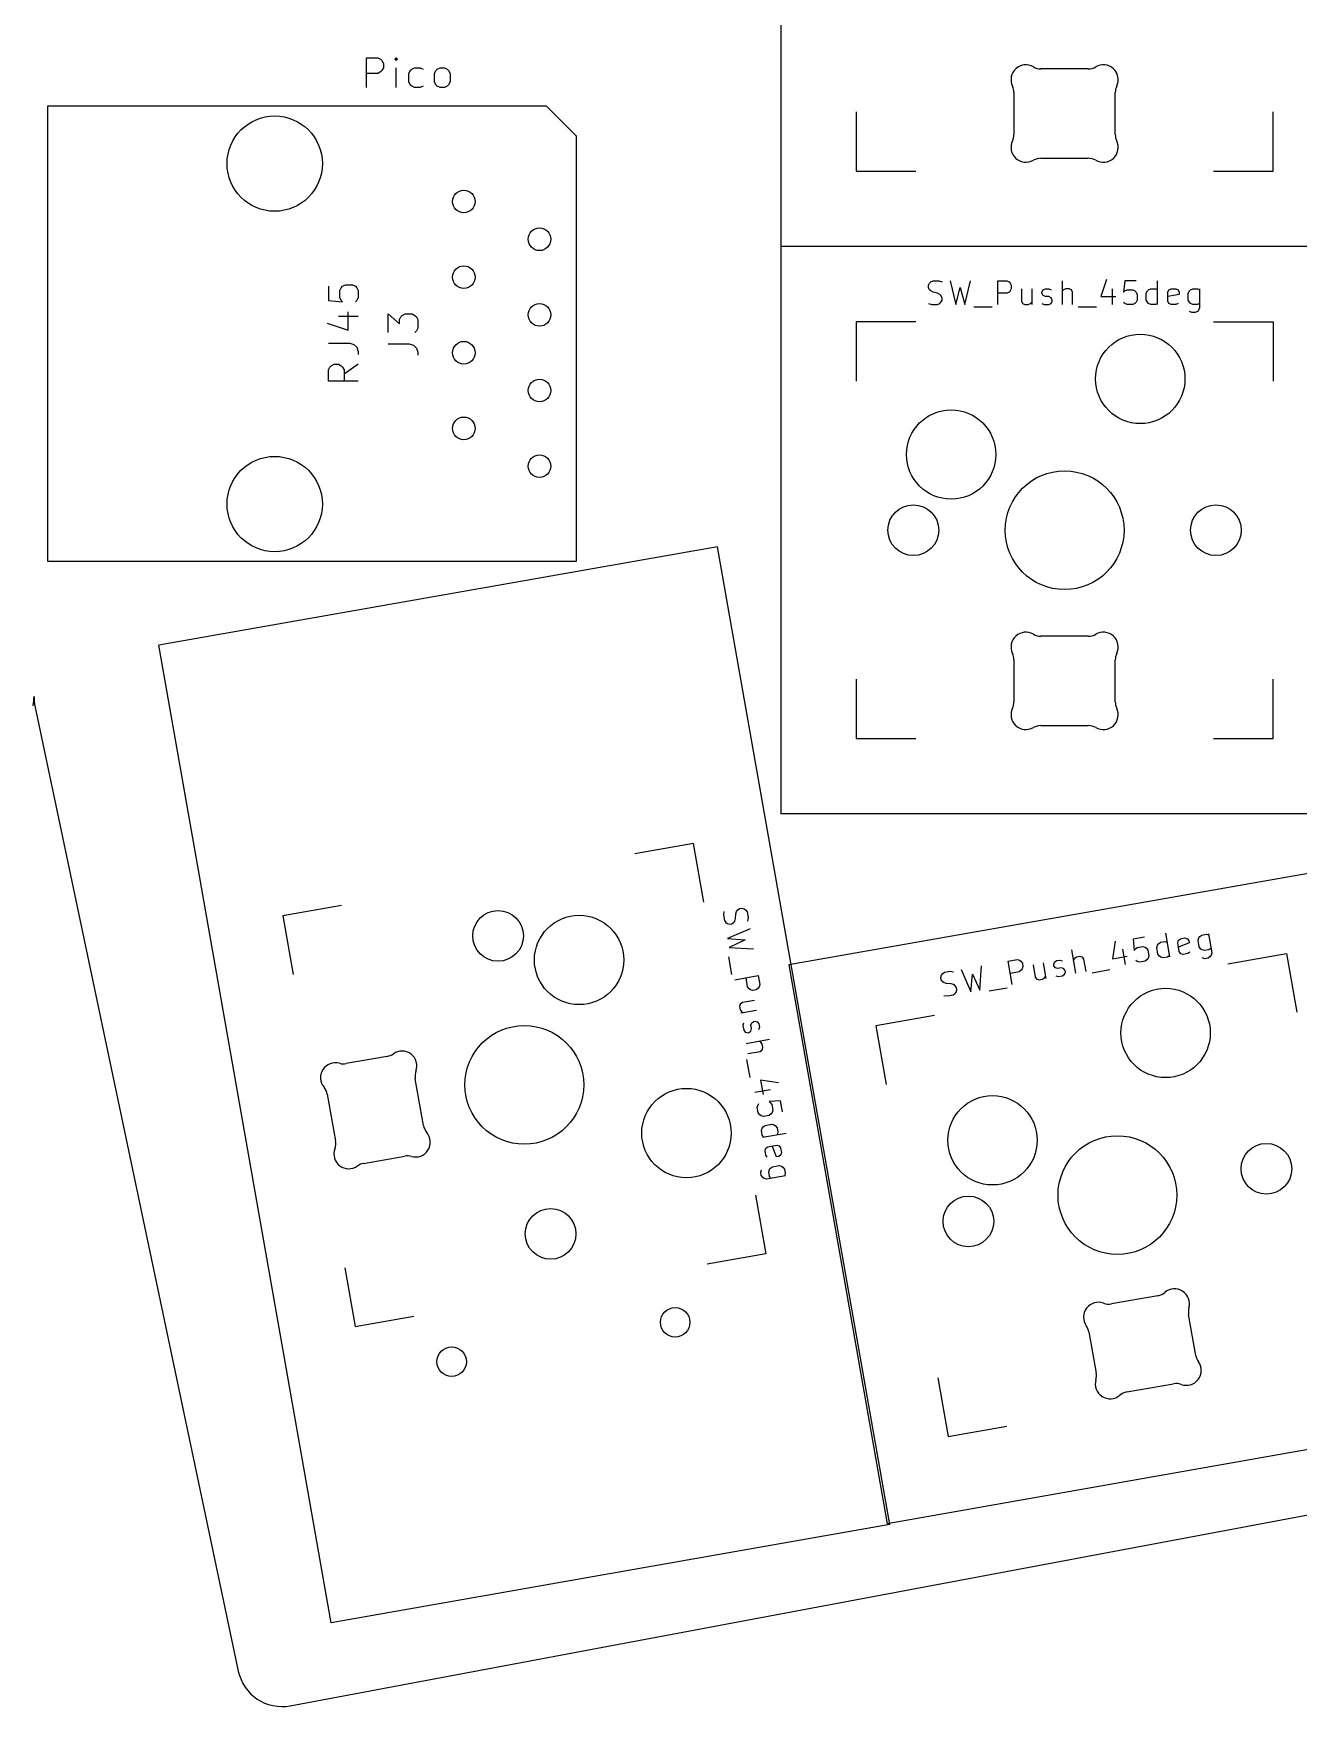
# Model space of a CAD drawing. Extents: x 9 to 292, y -476 to -359.
# Drawn here: x 150.5 to 192.9, y -476.4 to -420.2 of the extents above; entities that cross this region are included whole.
import ezdxf

# ---------------------------------------------------------------- set-up
doc = ezdxf.new("R2010")
doc.units = 0
doc.layers.add('BLACK', color=7, linetype='CONTINUOUS')

msp = doc.modelspace()

# ---------------------------------------------------------------- linework, layer by layer
at = {"layer": 'BLACK', "linetype": 'CONTINUOUS'}
for p, q in [((175.568886, -408.331361), (175.568886, -427.381361)), ((161.646684, -422.04493), (161.646684, -421.04493)), ((161.646684, -421.04493), (162.027636, -421.04493)), ((162.027636, -421.04493), (162.122874, -421.092549)), ((162.122874, -421.092549), (162.170493, -421.140168)), ((162.170493, -421.140168), (162.218112, -421.235406)), ((162.218112, -421.235406), (162.218112, -421.378263)), ((162.646684, -421.04493), (162.599065, -421.092549)), ((162.599065, -421.092549), (162.646684, -421.140168)), ((162.694303, -421.092549), (162.646684, -421.04493)), ((162.646684, -421.04493), (162.646684, -421.140168)), ((162.646684, -421.140168), (162.694303, -421.092549)), ((162.027636, -421.568739), (161.646684, -421.568739)), ((162.122874, -421.52112), (162.027636, -421.568739)), ((162.170493, -421.473501), (162.122874, -421.52112)), ((162.218112, -421.378263), (162.170493, -421.473501)), ((162.646684, -422.04493), (162.646684, -421.378263)), ((163.075255, -421.568739), (163.122874, -421.473501)), ((163.075255, -421.854453), (163.075255, -421.568739)), ((163.122874, -421.949691), (163.075255, -421.854453)), ((163.122874, -421.473501), (163.170493, -421.425882)), ((163.170493, -421.425882), (163.265731, -421.378263)), ((163.265731, -421.378263), (163.456207, -421.378263)), ((163.456207, -421.378263), (163.551445, -421.425882)), ((163.932398, -421.568739), (163.980017, -421.473501)), ((163.932398, -421.854453), (163.932398, -421.568739)), ((163.980017, -421.949691), (163.932398, -421.854453)), ((163.980017, -421.473501), (164.027636, -421.425882)), ((164.027636, -421.425882), (164.122874, -421.378263)), ((164.122874, -421.378263), (164.265731, -421.378263)), ((164.265731, -421.378263), (164.360969, -421.425882)), ((164.360969, -421.425882), (164.408588, -421.473501)), ((164.408588, -421.473501), (164.456207, -421.568739)), ((164.456207, -421.854453), (164.408588, -421.949691)), ((164.456207, -421.568739), (164.456207, -421.854453)), ((185.888337, -421.416362), (184.299433, -421.416362)), ((163.170493, -421.997311), (163.122874, -421.949691)), ((163.265731, -422.04493), (163.170493, -421.997311)), ((163.456207, -422.04493), (163.265731, -422.04493)), ((163.551445, -421.997311), (163.456207, -422.04493)), ((164.027636, -421.997311), (163.980017, -421.949691)), ((164.122874, -422.04493), (164.027636, -421.997311)), ((164.265731, -422.04493), (164.122874, -422.04493)), ((164.360969, -421.997311), (164.265731, -422.04493)), ((164.408588, -421.949691), (164.360969, -421.997311)), ((183.393886, -422.21352), (183.393886, -423.619204)), ((186.793884, -423.619204), (186.793884, -422.21352)), ((150.948885, -422.662612), (167.688885, -422.662612)), ((150.948885, -437.962612), (150.948885, -422.662612)), ((167.688885, -422.662612), (168.688885, -423.662612)), ((178.093886, -422.85636), (178.093886, -424.856361)), ((192.093886, -424.856361), (192.093886, -422.85636)), ((168.688885, -423.662612), (168.688885, -437.962612)), ((184.299432, -424.416361), (185.888337, -424.416361)), ((178.093886, -424.856361), (180.093887, -424.856361)), ((190.093885, -424.856361), (192.093886, -424.856361)), ((175.568885, -427.381362), (175.568885, -446.431362)), ((194.618885, -427.381362), (175.568885, -427.381362)), ((194.618886, -427.381361), (175.568886, -427.381361)), ((180.522454, -428.683538), (180.56055, -428.607347)), ((180.56055, -428.607347), (180.598645, -428.569252)), ((180.598645, -428.569252), (180.674835, -428.531157)), ((180.674835, -428.531157), (180.865312, -428.531157)), ((180.865312, -428.531157), (180.979597, -428.569252)), ((181.246264, -428.531157), (181.43674, -429.331157)), ((181.741502, -429.331157), (181.931979, -428.531157)), ((182.846265, -429.331157), (182.846265, -428.531157)), ((182.846265, -428.531157), (183.151027, -428.531157)), ((183.151027, -428.531157), (183.227217, -428.569252)), ((183.227217, -428.569252), (183.265312, -428.607347)), ((183.265312, -428.607347), (183.303408, -428.683538)), ((185.017694, -429.331157), (185.017694, -428.531157)), ((186.503409, -428.493062), (186.312932, -429.06449)), ((187.112933, -428.531157), (187.074837, -428.912109)), ((187.493885, -428.531157), (187.112933, -428.531157)), ((188.217695, -429.331157), (188.217695, -428.531157)), ((160.373704, -428.717374), (160.373704, -429.193564)), ((160.373704, -429.193564), (160.849894, -429.241183)), ((160.754656, -428.860231), (160.802275, -428.764993)), ((160.754656, -429.098326), (160.754656, -428.860231)), ((160.802275, -429.193564), (160.754656, -429.098326)), ((160.802275, -428.764993), (160.849894, -428.717374)), ((160.849894, -429.241183), (160.802275, -429.193564)), ((160.849894, -428.717374), (160.945132, -428.669755)), ((160.945132, -428.669755), (161.183227, -428.669755)), ((161.183227, -428.669755), (161.278465, -428.717374)), ((161.278465, -428.717374), (161.326085, -428.764993)), ((161.326085, -429.193564), (161.278465, -429.241183)), ((161.326085, -428.764993), (161.373704, -428.860231)), ((161.373704, -429.098326), (161.326085, -429.193564)), ((161.373704, -428.860231), (161.373704, -429.098326)), ((180.522454, -428.759728), (180.522454, -428.683538)), ((180.56055, -428.835919), (180.522454, -428.759728)), ((180.598645, -428.874014), (180.56055, -428.835919)), ((180.674835, -428.912109), (180.598645, -428.874014)), ((180.827216, -428.950204), (180.674835, -428.912109)), ((180.903407, -428.9883), (180.827216, -428.950204)), ((180.941502, -429.026395), (180.903407, -428.9883)), ((180.979597, -429.102585), (180.941502, -429.026395)), ((180.941502, -429.254966), (180.979597, -429.178776)), ((180.979597, -429.178776), (180.979597, -429.102585)), ((181.43674, -429.331157), (181.589121, -428.759728)), ((181.589121, -428.759728), (181.741502, -429.331157)), ((183.151027, -428.950204), (182.846265, -428.950204)), ((183.227217, -428.912109), (183.151027, -428.950204)), ((183.265312, -428.874014), (183.227217, -428.912109)), ((183.303408, -428.797823), (183.265312, -428.874014)), ((183.303408, -428.683538), (183.303408, -428.797823)), ((183.646265, -428.797823), (183.646265, -429.216871)), ((183.989122, -428.797823), (183.989122, -429.331157)), ((184.331979, -428.912109), (184.370075, -428.835919)), ((184.331979, -428.950204), (184.331979, -428.912109)), ((184.370075, -429.026395), (184.331979, -428.950204)), ((184.370075, -428.835919), (184.446265, -428.797823)), ((184.446265, -429.06449), (184.370075, -429.026395)), ((184.446265, -428.797823), (184.560551, -428.797823)), ((184.560551, -429.06449), (184.446265, -429.06449)), ((184.560551, -428.797823), (184.636741, -428.835919)), ((184.636741, -429.102585), (184.560551, -429.06449)), ((184.674837, -429.178776), (184.636741, -429.102585)), ((184.674837, -429.216871), (184.674837, -429.178776)), ((185.055789, -428.835919), (185.017694, -428.874014)), ((185.131979, -428.797823), (185.055789, -428.835919)), ((185.246265, -428.797823), (185.131979, -428.797823)), ((185.322456, -428.835919), (185.246265, -428.797823)), ((185.360551, -428.912109), (185.322456, -428.835919)), ((185.360551, -429.331157), (185.360551, -428.912109)), ((186.312932, -429.06449), (186.808171, -429.06449)), ((186.693885, -428.797823), (186.693885, -429.331157)), ((187.074837, -428.912109), (187.112933, -428.874014)), ((187.112933, -428.874014), (187.189123, -428.835919)), ((187.189123, -428.835919), (187.379599, -428.835919)), ((187.379599, -428.835919), (187.45579, -428.874014)), ((187.45579, -428.874014), (187.493885, -428.912109)), ((187.493885, -428.912109), (187.53198, -428.9883)), ((187.53198, -429.178776), (187.493885, -429.254966)), ((187.53198, -428.9883), (187.53198, -429.178776)), ((187.836742, -428.950204), (187.874838, -428.874014)), ((187.836742, -429.178776), (187.836742, -428.950204)), ((187.874838, -429.254966), (187.836742, -429.178776)), ((187.874838, -428.874014), (187.912933, -428.835919)), ((187.912933, -428.835919), (187.989123, -428.797823)), ((187.989123, -428.797823), (188.141504, -428.797823)), ((188.141504, -428.797823), (188.217695, -428.835919)), ((188.560552, -428.912109), (188.598648, -428.835919)), ((188.560552, -429.216871), (188.560552, -428.912109)), ((188.941505, -428.9883), (188.560552, -429.06449)), ((188.598648, -428.835919), (188.674838, -428.797823)), ((188.674838, -428.797823), (188.827219, -428.797823)), ((188.827219, -428.797823), (188.90341, -428.835919)), ((188.90341, -428.835919), (188.941505, -428.912109)), ((188.941505, -428.912109), (188.941505, -428.9883)), ((189.246266, -428.950204), (189.284362, -428.874014)), ((189.246266, -429.178776), (189.246266, -428.950204)), ((189.284362, -429.254966), (189.246266, -429.178776)), ((189.284362, -428.874014), (189.322457, -428.835919)), ((189.322457, -428.835919), (189.398647, -428.797823)), ((189.398647, -428.797823), (189.551028, -428.797823)), ((189.551028, -428.797823), (189.627219, -428.835919)), ((189.627219, -428.797823), (189.627219, -429.445442)), ((160.707037, -429.717374), (161.373704, -429.717374)), ((161.04037, -430.193564), (161.04037, -429.574517)), ((162.373704, -430.264992), (162.373704, -429.645945)), ((162.373704, -429.645945), (162.754656, -429.979278)), ((162.754656, -429.836421), (162.802275, -429.741183)), ((162.802275, -429.741183), (162.849894, -429.693564)), ((162.849894, -429.693564), (162.945132, -429.645945)), ((162.945132, -429.645945), (163.183227, -429.645945)), ((163.183227, -429.645945), (163.278465, -429.693564)), ((163.278465, -429.693564), (163.326085, -429.741183)), ((163.326085, -429.741183), (163.373704, -429.836421)), ((180.522454, -429.293062), (180.63674, -429.331157)), ((180.63674, -429.331157), (180.827216, -429.331157)), ((180.827216, -429.331157), (180.903407, -429.293062)), ((180.903407, -429.293062), (180.941502, -429.254966)), ((182.046265, -429.407347), (182.655788, -429.407347)), ((183.646265, -429.216871), (183.68436, -429.293062)), ((183.68436, -429.293062), (183.76055, -429.331157)), ((183.76055, -429.331157), (183.874836, -429.331157)), ((183.874836, -429.331157), (183.951027, -429.293062)), ((183.951027, -429.293062), (183.989122, -429.254966)), ((184.331979, -429.293062), (184.40817, -429.331157)), ((184.40817, -429.331157), (184.560551, -429.331157)), ((184.560551, -429.331157), (184.636741, -429.293062)), ((184.636741, -429.293062), (184.674837, -429.216871)), ((185.551028, -429.407347), (186.160551, -429.407347)), ((187.112933, -429.293062), (187.074837, -429.254966)), ((187.189123, -429.331157), (187.112933, -429.293062)), ((187.379599, -429.331157), (187.189123, -429.331157)), ((187.45579, -429.293062), (187.379599, -429.331157)), ((187.493885, -429.254966), (187.45579, -429.293062)), ((187.912933, -429.293062), (187.874838, -429.254966)), ((187.989123, -429.331157), (187.912933, -429.293062)), ((188.141504, -429.331157), (187.989123, -429.331157)), ((188.217695, -429.293062), (188.141504, -429.331157)), ((188.598648, -429.293062), (188.560552, -429.216871)), ((188.674838, -429.331157), (188.598648, -429.293062)), ((188.827219, -429.331157), (188.674838, -429.331157)), ((188.90341, -429.293062), (188.827219, -429.331157)), ((189.322457, -429.293062), (189.284362, -429.254966)), ((189.360552, -429.597823), (189.284362, -429.559728)), ((189.398647, -429.331157), (189.322457, -429.293062)), ((189.474838, -429.597823), (189.360552, -429.597823)), ((189.551028, -429.331157), (189.398647, -429.331157)), ((189.551028, -429.559728), (189.474838, -429.597823)), ((189.627219, -429.293062), (189.551028, -429.331157)), ((189.589124, -429.521633), (189.551028, -429.559728)), ((189.627219, -429.445442), (189.589124, -429.521633)), ((160.326085, -429.955469), (161.04037, -430.193564)), ((162.754656, -429.979278), (162.754656, -429.836421)), ((163.326085, -430.217373), (163.278465, -430.264992)), ((163.373704, -430.122135), (163.326085, -430.217373)), ((163.373704, -429.836421), (163.373704, -430.122135)), ((178.093885, -429.906362), (178.093885, -431.906363)), ((180.093886, -429.906362), (178.093885, -429.906362)), ((190.093884, -429.906362), (192.093885, -429.906362)), ((192.093885, -429.906362), (192.093885, -431.906363)), ((160.373704, -430.622136), (161.087989, -430.622136)), ((161.087989, -430.622136), (161.230846, -430.669755)), ((161.230846, -430.669755), (161.326085, -430.764993)), ((161.326085, -430.764993), (161.373704, -430.90785)), ((162.373704, -430.645945), (163.087989, -430.645945)), ((163.087989, -430.645945), (163.230846, -430.693564)), ((163.230846, -430.693564), (163.326085, -430.788802)), ((163.326085, -430.788802), (163.373704, -430.931659)), ((160.373704, -431.526898), (160.421323, -431.43166)), ((160.421323, -431.43166), (160.468942, -431.384041)), ((160.468942, -431.384041), (160.56418, -431.336422)), ((160.56418, -431.336422), (160.707037, -431.336422)), ((160.707037, -431.336422), (160.802275, -431.384041)), ((160.802275, -431.384041), (160.849894, -431.43166)), ((160.849894, -431.43166), (160.897513, -431.526898)), ((161.373704, -431.336422), (160.897513, -431.669755)), ((161.373704, -430.90785), (161.373704, -431.003088)), ((163.373704, -430.931659), (163.373704, -431.026897)), ((160.373704, -431.90785), (160.373704, -431.526898)), ((161.373704, -431.90785), (160.373704, -431.90785)), ((160.897513, -431.526898), (160.897513, -431.90785)), ((173.436814, -437.46132), (154.676226, -440.769318)), ((179.22581, -470.292348), (173.436814, -437.46132)), ((168.688885, -437.962612), (150.948885, -437.962612)), ((160.465222, -473.600346), (154.676226, -440.769318)), ((185.888339, -440.466362), (184.299434, -440.466362)), ((183.393887, -441.263519), (183.393887, -442.669203)), ((186.793885, -442.669203), (186.793885, -441.263519)), ((178.093885, -441.906361), (178.093885, -443.906362)), ((192.093885, -443.906362), (192.093885, -441.906361)), ((150.519851, -442.803037), (157.347742, -475.214667)), ((184.299434, -443.466361), (185.888338, -443.466361)), ((178.093885, -443.906362), (180.093886, -443.906362)), ((190.093884, -443.906362), (192.093885, -443.906362)), ((194.618885, -446.431362), (175.568885, -446.431362)), ((172.629135, -447.421641), (170.65952, -447.768937)), ((172.976431, -449.391257), (172.629135, -447.421641)), ((194.592358, -448.197951), (175.83177, -451.505949)), ((160.811442, -449.50542), (158.841826, -449.852716)), ((158.841826, -449.852716), (159.189122, -451.822331)), ((173.654834, -449.706818), (173.637163, -449.825983)), ((173.637163, -449.825983), (173.670239, -450.013566)), ((174.021118, -450.029062), (174.045404, -449.947414)), ((174.045404, -449.947414), (174.05646, -449.790733)), ((174.05646, -449.790733), (174.080746, -449.709085)), ((174.080746, -449.709085), (174.111647, -449.664953)), ((174.111647, -449.664953), (174.180065, -449.614206)), ((174.180065, -449.614206), (174.255098, -449.600976)), ((174.255098, -449.600976), (174.336746, -449.625262)), ((174.336746, -449.625262), (174.380878, -449.656163)), ((174.380878, -449.656163), (174.431625, -449.724581)), ((174.431625, -449.724581), (174.464701, -449.912163)), ((174.464701, -449.912163), (174.44703, -450.031328)), ((173.670239, -450.013566), (173.720986, -450.081983)), ((173.720986, -450.081983), (173.765118, -450.112885)), ((173.765118, -450.112885), (173.846766, -450.137171)), ((174.530852, -450.287329), (173.776082, -450.61383)), ((173.846766, -450.137171), (173.921799, -450.12394)), ((173.921799, -450.12394), (173.990217, -450.073194)), ((173.990217, -450.073194), (174.021118, -450.029062)), ((188.626993, -451.229679), (188.488075, -450.441832)), ((189.598073, -450.594256), (189.628974, -450.550124)), ((189.628974, -450.550124), (189.697392, -450.499378)), ((189.697392, -450.499378), (189.847458, -450.472917)), ((189.847458, -450.472917), (189.929106, -450.497203)), ((189.922491, -450.459687), (190.034949, -451.097467)), ((173.776082, -450.61383), (174.36529, -450.664668)), ((174.36529, -450.664668), (173.829003, -450.913961)), ((173.829003, -450.913961), (174.649925, -450.962625)), ((185.475607, -451.785353), (185.336689, -450.997507)), ((186.793217, -450.701999), (186.704862, -451.297822)), ((187.033721, -450.969055), (187.126333, -451.494286)), ((187.775261, -450.567521), (187.400096, -450.633672)), ((187.400096, -450.633672), (187.428731, -451.015452)), ((187.428731, -451.015452), (187.459633, -450.971321)), ((187.459633, -450.971321), (187.52805, -450.920574)), ((187.52805, -450.920574), (187.715633, -450.887498)), ((187.715633, -450.887498), (187.797281, -450.911784)), ((187.797281, -450.911784), (187.841413, -450.942686)), ((187.841413, -450.942686), (187.89216, -451.011103)), ((187.89216, -451.011103), (187.925235, -451.198686)), ((188.185676, -450.920666), (188.209963, -450.839017)), ((188.225368, -451.145764), (188.185676, -450.920666)), ((188.209963, -450.839017), (188.240864, -450.794886)), ((188.240864, -450.794886), (188.309282, -450.744139)), ((188.309282, -450.744139), (188.459348, -450.717678)), ((188.459348, -450.717678), (188.540996, -450.741964)), ((188.891875, -450.757461), (188.916161, -450.675813)), ((188.944796, -451.057593), (188.891875, -450.757461)), ((188.916161, -450.675813), (188.984579, -450.625066)), ((189.28027, -450.766342), (188.918336, -450.907527)), ((188.995543, -451.12601), (188.944796, -451.057593)), ((188.984579, -450.625066), (189.134645, -450.598605)), ((189.134645, -450.598605), (189.216293, -450.622891)), ((189.216293, -450.622891), (189.26704, -450.691309)), ((189.295675, -451.073089), (189.227257, -451.123836)), ((189.26704, -450.691309), (189.28027, -450.766342)), ((189.573787, -450.675904), (189.598073, -450.594256)), ((189.613478, -450.901003), (189.573787, -450.675904)), ((189.664224, -450.969421), (189.613478, -450.901003)), ((189.708356, -451.000322), (189.664224, -450.969421)), ((189.790004, -451.024608), (189.708356, -451.000322)), ((189.94007, -450.998148), (189.790004, -451.024608)), ((190.008488, -450.947401), (189.94007, -450.998148)), ((190.034949, -451.097467), (190.010663, -451.179115)), ((173.806892, -451.227324), (173.912734, -451.827588)), ((175.83177, -451.505949), (179.139768, -470.266537)), ((181.622556, -451.652409), (181.949057, -452.407179)), ((182.249188, -452.354258), (182.297852, -451.533336)), ((183.198248, -451.374572), (183.49838, -451.32165)), ((183.337167, -452.162418), (183.198248, -451.374572)), ((183.49838, -451.32165), (183.580028, -451.345936)), ((183.580028, -451.345936), (183.62416, -451.376838)), ((183.62416, -451.376838), (183.674907, -451.445255)), ((183.670466, -451.639453), (183.639565, -451.683585)), ((183.694752, -451.557805), (183.670466, -451.639453)), ((183.674907, -451.445255), (183.694752, -451.557805)), ((184.032401, -451.498268), (184.105168, -451.91095)), ((184.370049, -451.438732), (184.462662, -451.963963)), ((184.727544, -451.491745), (184.75183, -451.410097)), ((184.734159, -451.529261), (184.727544, -451.491745)), ((184.784906, -451.597679), (184.734159, -451.529261)), ((184.75183, -451.410097), (184.820248, -451.35935)), ((184.866554, -451.621965), (184.784906, -451.597679)), ((184.820248, -451.35935), (184.932797, -451.339504)), ((184.979103, -451.60212), (184.866554, -451.621965)), ((184.932797, -451.339504), (185.014445, -451.36379)), ((185.060751, -451.626406), (184.979103, -451.60212)), ((185.111498, -451.694824), (185.060751, -451.626406)), ((185.427126, -451.291024), (185.396225, -451.335155)), ((185.495544, -451.240277), (185.427126, -451.291024)), ((185.608094, -451.220431), (185.495544, -451.240277)), ((185.689742, -451.244717), (185.608094, -451.220431)), ((185.740489, -451.313135), (185.689742, -451.244717)), ((185.813255, -451.725817), (185.740489, -451.313135)), ((186.014069, -451.767774), (186.614332, -451.661931)), ((186.704862, -451.297822), (187.192576, -451.211825)), ((187.5324, -451.384002), (187.488268, -451.353101)), ((187.614048, -451.408288), (187.5324, -451.384002)), ((187.80163, -451.375212), (187.614048, -451.408288)), ((187.870048, -451.324466), (187.80163, -451.375212)), ((187.900949, -451.280334), (187.870048, -451.324466)), ((187.925235, -451.198686), (187.900949, -451.280334)), ((188.276114, -451.214182), (188.225368, -451.145764)), ((188.320246, -451.245084), (188.276114, -451.214182)), ((188.401894, -451.26937), (188.320246, -451.245084)), ((188.55196, -451.242909), (188.401894, -451.26937)), ((188.620378, -451.192162), (188.55196, -451.242909)), ((189.077191, -451.150297), (188.995543, -451.12601)), ((189.227257, -451.123836), (189.077191, -451.150297)), ((189.798794, -451.293839), (189.717146, -451.269553)), ((189.911343, -451.273993), (189.798794, -451.293839)), ((189.979761, -451.223247), (189.911343, -451.273993)), ((190.010663, -451.179115), (189.979761, -451.223247)), ((190.574565, -451.470348), (192.54418, -451.123052)), ((192.54418, -451.123052), (192.891476, -453.092668)), ((174.020843, -452.00194), (174.808689, -451.863021)), ((174.448929, -452.23592), (174.396008, -451.935788)), ((174.499676, -452.304338), (174.448929, -452.23592)), ((174.808689, -451.863021), (174.861611, -452.163153)), ((174.861611, -452.163153), (174.837325, -452.244801)), ((180.936203, -451.928163), (180.960489, -451.846515)), ((180.949433, -452.003196), (180.936203, -451.928163)), ((181.00018, -452.071614), (180.949433, -452.003196)), ((180.960489, -451.846515), (180.99139, -451.802383)), ((180.99139, -451.802383), (181.059808, -451.751636)), ((181.044312, -452.102515), (181.00018, -452.071614)), ((181.12596, -452.126801), (181.044312, -452.102515)), ((181.059808, -451.751636), (181.24739, -451.71856)), ((181.282641, -452.137857), (181.12596, -452.126801)), ((181.24739, -451.71856), (181.366555, -451.736231)), ((181.364289, -452.162143), (181.282641, -452.137857)), ((181.408421, -452.193044), (181.364289, -452.162143)), ((181.459167, -452.261462), (181.408421, -452.193044)), ((181.949057, -452.407179), (181.999895, -451.817971)), ((181.999895, -451.817971), (182.249188, -452.354258)), ((183.571147, -451.734332), (183.271015, -451.787253)), ((183.639565, -451.683585), (183.571147, -451.734332)), ((184.105168, -451.91095), (184.155915, -451.979368)), ((184.155915, -451.979368), (184.237563, -452.003654)), ((184.237563, -452.003654), (184.350112, -451.983808)), ((184.350112, -451.983808), (184.41853, -451.933061)), ((184.41853, -451.933061), (184.449431, -451.88893)), ((184.793695, -451.86691), (184.875343, -451.891196)), ((184.875343, -451.891196), (185.025409, -451.864735)), ((185.025409, -451.864735), (185.093827, -451.813988)), ((185.093827, -451.813988), (185.118113, -451.73234)), ((185.118113, -451.73234), (185.111498, -451.694824)), ((174.272311, -452.769941), (174.203893, -452.820688)), ((174.684993, -452.697174), (174.272311, -452.769941)), ((174.543808, -452.335239), (174.499676, -452.304338)), ((174.625456, -452.359525), (174.543808, -452.335239)), ((174.738006, -452.33968), (174.625456, -452.359525)), ((174.806423, -452.288933), (174.738006, -452.33968)), ((174.837325, -452.244801), (174.806423, -452.288933)), ((181.042045, -452.528427), (181.16121, -452.546098)), ((181.16121, -452.546098), (181.348793, -452.513022)), ((181.348793, -452.513022), (181.41721, -452.462275)), ((181.41721, -452.462275), (181.448112, -452.418143)), ((181.448112, -452.418143), (181.472398, -452.336495)), ((181.472398, -452.336495), (181.459167, -452.261462)), ((182.562551, -452.376369), (183.162815, -452.270527)), ((174.203893, -452.820688), (174.179607, -452.902336)), ((174.179607, -452.902336), (174.199453, -453.014885)), ((174.199453, -453.014885), (174.2502, -453.083303)), ((174.744529, -453.034822), (174.219298, -453.127435)), ((174.2502, -453.083303), (174.294331, -453.114204)), ((180.726487, -453.206831), (178.756871, -453.554127)), ((174.316351, -453.458468), (174.292065, -453.540116)), ((174.292065, -453.540116), (174.318526, -453.690182)), ((174.318526, -453.690182), (174.369273, -453.7586)), ((174.369273, -453.7586), (174.450921, -453.782886)), ((174.450921, -453.782886), (174.488437, -453.776271)), ((174.488437, -453.776271), (174.556855, -453.725524)), ((174.556855, -453.725524), (174.581141, -453.643876)), ((174.561296, -453.531327), (174.585582, -453.449679)), ((174.581141, -453.643876), (174.561296, -453.531327)), ((174.585582, -453.449679), (174.654, -453.398932)), ((174.654, -453.398932), (174.691516, -453.392317)), ((174.691516, -453.392317), (174.773164, -453.416603)), ((174.773164, -453.416603), (174.823911, -453.485021)), ((174.843757, -453.59757), (174.819471, -453.679218)), ((174.823911, -453.485021), (174.843757, -453.59757)), ((178.756871, -453.554127), (179.104167, -455.523742)), ((174.397908, -454.14038), (175.185754, -454.001462)), ((174.457444, -454.478028), (174.870126, -454.405262)), ((174.892237, -454.091899), (174.848106, -454.060998)), ((174.870126, -454.405262), (174.938544, -454.354515)), ((174.942984, -454.160317), (174.892237, -454.091899)), ((174.938544, -454.354515), (174.96283, -454.272867)), ((174.96283, -454.272867), (174.942984, -454.160317)), ((162.34798, -454.574614), (160.963651, -454.818708)), ((174.415487, -454.678842), (174.52133, -455.279105)), ((163.566184, -456.892743), (163.290274, -455.327978)), ((175.481262, -455.45799), (174.885439, -455.369635)), ((174.885439, -455.369635), (174.971436, -455.857349)), ((160.335851, -455.848922), (160.611762, -457.413688)), ((175.214206, -455.698494), (174.688975, -455.791106)), ((174.799259, -456.197173), (174.83016, -456.153041)), ((175.549589, -456.064869), (175.167809, -456.093504)), ((175.167809, -456.093504), (175.21194, -456.124406)), ((175.21194, -456.124406), (175.262687, -456.192823)), ((175.61574, -456.440034), (175.549589, -456.064869)), ((174.774973, -456.278821), (174.799259, -456.197173)), ((174.808049, -456.466403), (174.774973, -456.278821)), ((174.858795, -456.534821), (174.808049, -456.466403)), ((174.902927, -456.565722), (174.858795, -456.534821)), ((174.984575, -456.590008), (174.902927, -456.565722)), ((175.172158, -456.556933), (174.984575, -456.590008)), ((175.240575, -456.506186), (175.172158, -456.556933)), ((175.271477, -456.462054), (175.240575, -456.506186)), ((175.262687, -456.192823), (175.295763, -456.380406)), ((175.295763, -456.380406), (175.271477, -456.462054)), ((174.913891, -457.066667), (174.938177, -456.985019)), ((174.940352, -457.216733), (174.913891, -457.066667)), ((174.938177, -456.985019), (174.969079, -456.940887)), ((174.991099, -457.285151), (174.940352, -457.216733)), ((174.953582, -457.291766), (175.741429, -457.152848)), ((174.969079, -456.940887), (175.037497, -456.890141)), ((175.037497, -456.890141), (175.262595, -456.850449)), ((175.262595, -456.850449), (175.344244, -456.874736)), ((175.344244, -456.874736), (175.388375, -456.905637)), ((175.388375, -456.905637), (175.439122, -456.974055)), ((175.439122, -456.974055), (175.465583, -457.124121)), ((175.465583, -457.124121), (175.441297, -457.205769)), ((175.032964, -457.741964), (175.057251, -457.660316)), ((175.059425, -457.89203), (175.032964, -457.741964)), ((175.057251, -457.660316), (175.125668, -457.609569)), ((175.125668, -457.609569), (175.4258, -457.556648)), ((175.416919, -457.945043), (175.275734, -457.583109)), ((175.4258, -457.556648), (175.507448, -457.580934)), ((175.507448, -457.580934), (175.558195, -457.649352)), ((175.558195, -457.649352), (175.584656, -457.799418)), ((175.584656, -457.799418), (175.56037, -457.881066)), ((161.554054, -458.167053), (162.938383, -457.922959)), ((174.889422, -458.463567), (174.913708, -458.381919)), ((175.110172, -457.960448), (175.059425, -457.89203)), ((175.158653, -458.454777), (175.182939, -458.373129)), ((175.182939, -458.373129), (175.21384, -458.328997)), ((175.21384, -458.328997), (175.282258, -458.278251)), ((175.282258, -458.278251), (175.507357, -458.23856)), ((175.491952, -457.931813), (175.416919, -457.945043)), ((175.56037, -457.881066), (175.491952, -457.931813)), ((175.507357, -458.23856), (175.589005, -458.262846)), ((175.589005, -458.262846), (175.633137, -458.293747)), ((175.633137, -458.293747), (175.683883, -458.362165)), ((175.683883, -458.362165), (175.710344, -458.512231)), ((174.909268, -458.576116), (174.889422, -458.463567)), ((174.960014, -458.644534), (174.909268, -458.576116)), ((175.004146, -458.675436), (174.960014, -458.644534)), ((175.085794, -458.699722), (175.004146, -458.675436)), ((175.723574, -458.587264), (175.085794, -458.699722)), ((175.185113, -458.604843), (175.158653, -458.454777)), ((175.23586, -458.673261), (175.185113, -458.604843)), ((175.710344, -458.512231), (175.686058, -458.593879)), ((174.712914, -459.239335), (175.06021, -461.20895)), ((175.06021, -461.20895), (173.090594, -461.556246)), ((160.925605, -461.670409), (161.272901, -463.640025)), ((159.09196, -476.37977), (236.191906, -461.923529)), ((188.227282, -462.610043), (186.662517, -462.885953)), ((161.272901, -463.640025), (163.242516, -463.292729)), ((189.501592, -464.622173), (189.257498, -463.237844)), ((185.909153, -463.828247), (186.153247, -465.212576)), ((180.84065, -465.37182), (181.187946, -467.341436)), ((187.183461, -465.840376), (188.748227, -465.564465)), ((197.900356, -466.958539), (179.139768, -470.266537)), ((181.187946, -467.341436), (183.157561, -466.99414)), ((179.22581, -470.292348), (160.465222, -473.600346))]:
    msp.add_line(p, q, dxfattribs=at)
at = {"layer": 'BLACK'}
for centre, radius in [((158.568885, -424.597611), 1.599999), ((158.568885, -424.597611), 1.599999), ((158.568885, -424.597611), 1.599999), ((164.918885, -425.867612), 0.38), ((164.918885, -425.867612), 0.38), ((164.918885, -425.867612), 0.38), ((167.458885, -427.137612), 0.38), ((167.458885, -427.137612), 0.38), ((167.458885, -427.137612), 0.38), ((164.918885, -428.407612), 0.38), ((164.918885, -428.407612), 0.38), ((164.918885, -428.407612), 0.38), ((167.458885, -429.677612), 0.38), ((167.458885, -429.677612), 0.38), ((167.458885, -429.677612), 0.38), ((187.633885, -431.826362), 1.499999), ((187.633885, -431.826362), 1.499999), ((187.633885, -431.826362), 1.499999), ((164.918885, -430.947611), 0.38), ((164.918885, -430.947611), 0.38), ((164.918885, -430.947611), 0.38), ((167.458885, -432.217612), 0.38), ((167.458885, -432.217612), 0.38), ((167.458885, -432.217612), 0.38), ((164.918885, -433.487612), 0.38), ((164.918885, -433.487612), 0.38), ((164.918885, -433.487612), 0.38), ((181.283885, -434.366362), 1.499999), ((181.283885, -434.366362), 1.499999), ((181.283885, -434.366362), 1.499999), ((158.568885, -436.027612), 1.599999), ((158.568885, -436.027612), 1.599999), ((158.568885, -436.027612), 1.599999), ((167.458885, -434.757612), 0.38), ((167.458885, -434.757612), 0.38), ((167.458885, -434.757612), 0.38), ((185.093885, -436.906362), 1.993899), ((185.093885, -436.906362), 1.993899), ((185.093885, -436.906362), 1.993899), ((180.013886, -436.906362), 0.850899), ((180.013886, -436.906362), 0.850899), ((180.013886, -436.906362), 0.850899), ((190.173884, -436.906362), 0.850899), ((190.173884, -436.906362), 0.850899), ((190.173884, -436.906362), 0.850899), ((166.068885, -450.52801), 0.850899), ((166.068885, -450.52801), 0.850899), ((166.068885, -450.52801), 0.850899), ((168.79083, -451.337649), 1.499999), ((168.79083, -451.337649), 1.499999), ((168.79083, -451.337649), 1.499999), ((188.485342, -453.788354), 1.499999), ((188.485342, -453.788354), 1.499999), ((188.485342, -453.788354), 1.499999), ((166.951018, -455.530833), 1.993899), ((166.951018, -455.530833), 1.993899), ((166.951018, -455.530833), 1.993899), ((172.394908, -457.150112), 1.499999), ((172.394908, -457.150112), 1.499999), ((172.394908, -457.150112), 1.499999), ((182.672879, -457.392432), 1.499999), ((182.672879, -457.392432), 1.499999), ((182.672879, -457.392432), 1.499999), ((186.866063, -459.232244), 1.993899), ((186.866063, -459.232244), 1.993899), ((186.866063, -459.232244), 1.993899), ((191.868886, -458.350111), 0.850899), ((191.868886, -458.350111), 0.850899), ((191.868886, -458.350111), 0.850899), ((181.86324, -460.114377), 0.850899), ((181.86324, -460.114377), 0.850899), ((181.86324, -460.114377), 0.850899), ((167.833151, -460.533656), 0.850899), ((167.833151, -460.533656), 0.850899), ((167.833151, -460.533656), 0.850899), ((172.015332, -463.503665), 0.4953), ((172.015332, -463.503665), 0.4953), ((172.015332, -463.503665), 0.4953), ((164.511092, -464.826865), 0.4953), ((164.511092, -464.826865), 0.4953), ((164.511092, -464.826865), 0.4953)]:
    msp.add_circle(centre, radius, dxfattribs=at)
for centre, radius, start, end in [((183.794915, -421.779763), 0.5, -300.2993953, -154.2935719), ((186.392855, -421.779761), 0.499996, -25.7064281, 120.2996266), ((184.299435, -420.916353), 0.500009, -120.299015, -90.0002292), ((185.888335, -420.916351), 0.50001, -89.9997708, -59.7011995), ((182.893887, -422.213519), 0.499999, -0.0001146, 25.7062216), ((187.294235, -422.213601), 0.500351, 154.3028017, 179.9906101), ((183.794915, -424.05296), 0.499999, -205.7062216, -59.7005469), ((182.893896, -423.619206), 0.49999, -25.7064624, 0.0001146), ((186.392855, -424.052961), 0.499999, -120.2993953, 25.7063248), ((187.294185, -423.619161), 0.50029, -179.9950755, -154.3043434), ((184.299429, -424.916355), 0.499994, 89.9996562, 120.2992308), ((185.888335, -424.916371), 0.500009, 59.7009849, 89.9996562), ((183.794916, -440.829762), 0.499999, -300.2993953, -154.2936752), ((184.299436, -439.966352), 0.500009, -120.299015, -90.0003438), ((185.888342, -439.966368), 0.499994, -90.0003438, -59.7007692), ((186.392856, -440.829763), 0.499999, -25.7062216, 120.2994531), ((182.893586, -441.263562), 0.50029, 0.0049245, 25.6956566), ((187.293875, -441.263517), 0.49999, -205.7064624, -179.9998854), ((148.9874, -442.4938), 1.500237, -11.8954086, -0.0011457), ((151.9878, -442.5037), 1.500186, -180.3769598, -168.1057655), ((182.893536, -442.669122), 0.500351, -25.6971983, -0.0093899), ((187.293884, -442.669204), 0.499999, -180.0001146, -154.2937784), ((183.794916, -443.102962), 0.499996, -205.7064281, -59.7003734), ((186.392856, -443.10296), 0.5, -120.2993953, 25.7064281), ((184.299436, -443.966372), 0.50001, 90.0002292, 120.2988005), ((185.888336, -443.96637), 0.500009, 59.7009849, 89.9997708), ((162.844785, -454.894228), 0.499999, -20.2995279, 125.706482), ((160.606125, -455.288967), 0.5, -285.7059214, -139.7008731), ((160.876829, -454.326218), 0.500083, -105.7037263, -80.0020421), ((162.261163, -454.082228), 0.499981, -80.0004443, -54.2932853), ((163.782554, -455.241141), 0.49988, -200.3028064, -169.9960771), ((159.843489, -455.935726), 0.499956, 9.9985661, 40.3005793), ((163.295914, -457.4527), 0.499997, -105.7063937, 40.2995108), ((164.058598, -456.805915), 0.500011, -169.9997601, -139.7011773), ((161.057249, -457.847437), 0.499999, -200.2992334, -54.2936779), ((160.119418, -457.500509), 0.499939, -20.3022477, 10.00075), ((161.640956, -458.659647), 0.5002, 100.0050071, 125.7006485), ((163.025188, -458.415722), 0.500351, 74.3027817, 99.9905736), ((186.228767, -463.331442), 0.499999, -290.2995279, -144.293518), ((186.57568, -462.393673), 0.49988, -110.3028064, -79.9960771), ((188.140454, -462.117629), 0.500011, -79.9997601, -49.7011773), ((188.787239, -462.880313), 0.499997, -15.7063937, 130.2995108), ((189.750261, -463.151039), 0.500351, -195.6972183, -170.0094264), ((185.416767, -463.915064), 0.499981, 9.9995557, 35.7067147), ((189.181976, -465.118978), 0.499999, -110.2992334, 35.7063221), ((189.994186, -464.535271), 0.5002, -169.9949929, -144.2993515), ((186.623506, -465.570102), 0.5, -195.7059214, -49.7008731), ((185.660757, -465.299398), 0.500083, -15.7037263, 9.9979579), ((188.835048, -466.056809), 0.499939, 69.6977523, 100.00075), ((187.270265, -466.332738), 0.499956, 99.9985661, 130.3005793), ((158.8154, -474.9056), 1.499888, -168.1081134, -79.3745955)]:
    msp.add_arc(centre, radius, start, end, dxfattribs=at)
at = {"layer": 'WHITE'}
for centre, radius in [((158.568885, -424.597611), 1.599999), ((164.918885, -425.867612), 0.38), ((167.458885, -427.137612), 0.38), ((164.918885, -428.407612), 0.38), ((167.458885, -429.677612), 0.38), ((187.633885, -431.826362), 1.499999), ((164.918885, -430.947611), 0.38), ((167.458885, -432.217612), 0.38), ((164.918885, -433.487612), 0.38), ((181.283885, -434.366362), 1.499999), ((158.568885, -436.027612), 1.599999), ((167.458885, -434.757612), 0.38), ((185.093885, -436.906362), 1.993899), ((180.013886, -436.906362), 0.850899), ((190.173884, -436.906362), 0.850899), ((166.068885, -450.52801), 0.850899), ((168.79083, -451.337649), 1.499999), ((188.485342, -453.788354), 1.499999), ((166.951018, -455.530833), 1.993899), ((172.394908, -457.150112), 1.499999), ((182.672879, -457.392432), 1.499999), ((186.866063, -459.232244), 1.993899), ((191.868886, -458.350111), 0.850899), ((181.86324, -460.114377), 0.850899), ((167.833151, -460.533656), 0.850899), ((172.015332, -463.503665), 0.4953), ((164.511092, -464.826865), 0.4953)]:
    msp.add_circle(centre, radius, dxfattribs=at)

doc.saveas('drawing.dxf')
